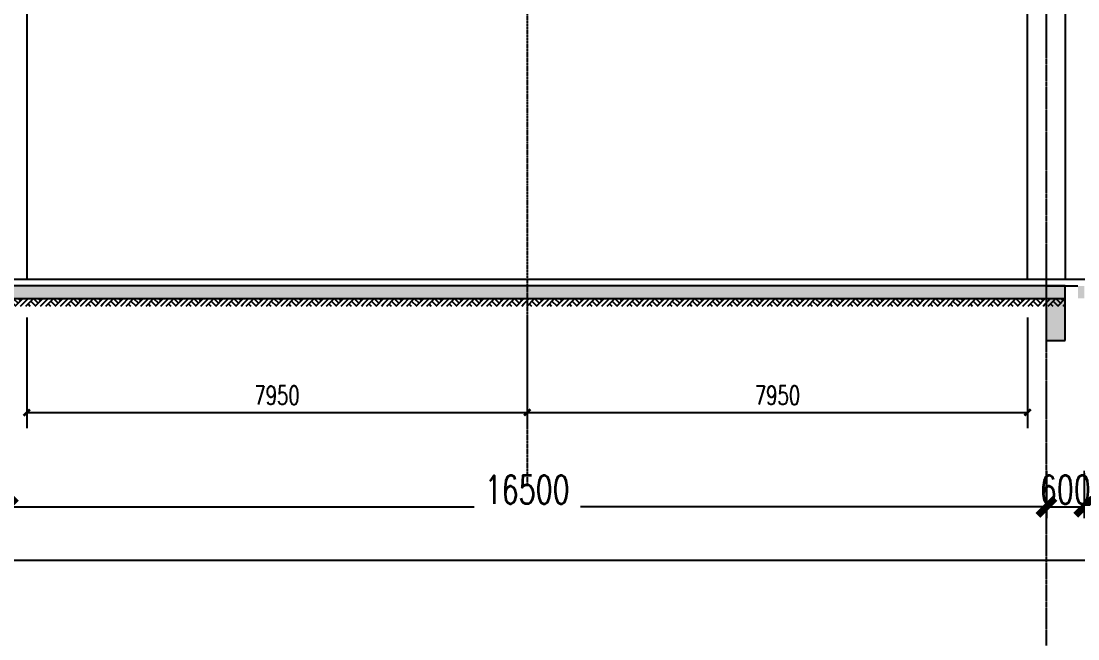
# Model space of a CAD drawing. Extents: x 220580 to 2027826, y -309201 to 71987.
# Drawn here: x 372158 to 388947, y -229739 to -219921 of the extents above; entities that cross this region are included whole.
import ezdxf

# ---------------------------------------------------------------- set-up
doc = ezdxf.new("R2010")
doc.units = 0
for name, pattern in [('__DASH', [0.35, 0.25, -0.1]), ('CENTER', [2, 1.25, -0.25, 0.25, -0.25]), ('DOTE', [2.42, 2, -0.2, 0.02, -0.2])]:
    doc.linetypes.add(name, pattern=pattern)
for name, color, linetype in [('20剖面图$0$PUB_HATCH', 8, 'Continuous'), ('A-AXIS-DOTE', 14, 'DOTE'), ('A-AXIS-DP', 126, 'Continuous'), ('A-HATCH-1', 252, 'Continuous'), ('A-LIN-V', 9, 'Continuous'), ('A-SFCE', 30, 'Continuous'), ('AS-COLN', 6, 'Continuous'), ('COLUMN', 4, 'Continuous'), ('DIM', 173, 'Continuous'), ('DOTE', 1, 'CENTER'), ('PUB_HATCH', 8, 'Continuous'), ('建-尺寸', 3, 'Continuous')]:
    doc.layers.add(name, color=color, linetype=linetype)
doc.styles.add('A-DIM_T3', font='SIMPLEX', dxfattribs={"width": 0.705882, "bigfont": 'GBCBIG'})
doc.styles.add('DHTEXT-1', font='ROMANS.shx', dxfattribs={"width": 0.7, "bigfont": 'CHINESE.shx'})
doc.dimstyles.new('A-DIM&&100', dxfattribs={"dimtxt": 297.5, "dimasz": 100, "dimexe": 250, "dimexo": 300, "dimgap": 126.25, "dimtad": 1, "dimdec": 0, "dimzin": 0, "dimdsep": 46, "dimtxsty": 'A-DIM_T3', "dimblk": 'ARCHTICK', "dimcen": 0.09, "dimclrt": 7, "dimazin": 2, "dimtfac": 1, "dimtdec": 0, "dimtix": 1, "dimtmove": 2, "dimatfit": 3, "dimfxl": 0, "dimtolj": 1, "dimtzin": 0, "dimarcsym": 0})
doc.dimstyles.new('ZN180', dxfattribs={"dimscale": 180, "dimtxt": 2.5, "dimasz": 1.5, "dimexe": 1, "dimexo": 2, "dimgap": 0.9, "dimtad": 1, "dimdec": 0, "dimdsep": 46, "dimtxsty": 'DHTEXT-1', "dimblk": 'ARCHTICK', "dimcen": 2.5, "dimclrd": 173, "dimclre": 173, "dimclrt": 7, "dimazin": 2, "dimtfac": 1, "dimtdec": 0, "dimtix": 1, "dimtmove": 2, "dimatfit": 3, "dimfxl": 0, "dimarcsym": 0})

# ---------------------------------------------------------------- blocks, each defined once
blk = doc.blocks.new('G$C845E5159')
at = {"layer": 'COLUMN'}
for points in [[(300, 700), (300, -11000), (-300, -11000), (-300, 700), (300, 700)], [(16800, 700), (16800, -11000), (16200, -11000), (16200, 700), (16800, 700)]]:
    blk.add_lwpolyline(points, dxfattribs=at)
blk = doc.blocks.new('_ArchTick')
at = {"color": 0, "linetype": 'ByBlock', "const_width": 0.4}
blk.add_lwpolyline([(-0.5, -0.5), (0.5, 0.5)], dxfattribs=at)
blk = doc.blocks.new('*D1005')
at = {"layer": 'Defpoints', "color": 0, "transparency": 16777216}
for p in [(-1570355, 567332), (-1562405, 567332), (-1562405, 565520)]:
    blk.add_point(p, dxfattribs=at)
at = {"layer": '建-尺寸', "color": 0, "lineweight": -2, "transparency": 16777216}
for p, q in [((-1570355, 567032), (-1570355, 565270)), ((-1562405, 567032), (-1562405, 565270)), ((-1570355, 565520), (-1562405, 565520))]:
    blk.add_line(p, q, dxfattribs=at)
at = {"layer": '建-尺寸', "color": 0, "lineweight": -2, "transparency": 16777216, "xscale": 100, "yscale": 100, "zscale": 100, "rotation": 180}
blk.add_blockref('_ArchTick', (-1570355, 565520), dxfattribs=at)
at = {"layer": '建-尺寸', "color": 0, "lineweight": -2, "transparency": 16777216, "xscale": 100, "yscale": 100, "zscale": 100}
blk.add_blockref('_ArchTick', (-1562405, 565520), dxfattribs=at)
at = {"layer": '建-尺寸', "color": 7, "transparency": 16777216, "insert": (-1566380, 565795), "char_height": 297.5, "attachment_point": 5, "style": 'A-DIM_T3'}
blk.add_mtext('\\A1;7950', dxfattribs=at)
blk = doc.blocks.new('*D1004')
at = {"layer": 'Defpoints', "color": 0, "transparency": 16777216}
for p in [(1562305, 567332), (1570255, 567332), (1570255, 565520)]:
    blk.add_point(p, dxfattribs=at)
at = {"layer": '建-尺寸', "color": 0, "lineweight": -2, "transparency": 16777216}
for p, q in [((1562305, 567032), (1562305, 565270)), ((1570255, 567032), (1570255, 565270)), ((1562305, 565520), (1570255, 565520))]:
    blk.add_line(p, q, dxfattribs=at)
at = {"layer": '建-尺寸', "color": 0, "lineweight": -2, "transparency": 16777216, "xscale": 100, "yscale": 100, "zscale": 100, "rotation": 180}
blk.add_blockref('_ArchTick', (1562305, 565520), dxfattribs=at)
at = {"layer": '建-尺寸', "color": 0, "lineweight": -2, "transparency": 16777216, "xscale": 100, "yscale": 100, "zscale": 100}
blk.add_blockref('_ArchTick', (1570255, 565520), dxfattribs=at)
at = {"layer": '建-尺寸', "color": 7, "transparency": 16777216, "insert": (1566280, 565795), "char_height": 297.5, "attachment_point": 5, "style": 'A-DIM_T3'}
blk.add_mtext('\\A1;7950', dxfattribs=at)
blk = doc.blocks.new('$LinePat$素土夯实')
at = {"color": 0}
for p, q in [((0, -210), (210, 0)), ((120, -300), (420, 0)), ((420, 0), (608, -188)), ((495, -300), (795, 0)), ((615, 0), (705, -90)), ((210, -210), (300, -300)), ((315, -105), (502, -293)), ((705, -300), (795, -210))]:
    blk.add_line(p, q, dxfattribs=at)
blk = doc.blocks.new('*D1082')
at = {"layer": 'Defpoints', "color": 0, "ltscale": 1800, "transparency": 16777216}
for p in [(0, -2682), (125100, -2682), (125100, -4462)]:
    blk.add_point(p, dxfattribs=at)
at = {"layer": 'DIM', "color": 173, "linetype": 'ByBlock', "lineweight": -2, "ltscale": 1800, "transparency": 16777216}
for p, q in [((0, -3042), (0, -4642)), ((125100, -3042), (125100, -4642)), ((0, -4462), (61655, -4462)), ((125100, -4462), (63644, -4462))]:
    blk.add_line(p, q, dxfattribs=at)
at = {"layer": 'DIM', "color": 173, "lineweight": -2, "ltscale": 1800, "transparency": 16777216, "xscale": 270, "yscale": 270, "zscale": 270, "rotation": 180}
blk.add_blockref('_ArchTick', (0, -4462), dxfattribs=at)
at = {"layer": 'DIM', "color": 173, "lineweight": -2, "ltscale": 1800, "transparency": 16777216, "xscale": 270, "yscale": 270, "zscale": 270}
blk.add_blockref('_ArchTick', (125100, -4462), dxfattribs=at)
at = {"layer": 'DIM', "color": 7, "ltscale": 1800, "transparency": 16777216, "insert": (62650, -4187), "char_height": 450, "attachment_point": 5, "style": 'DHTEXT-1'}
blk.add_mtext('125100', dxfattribs=at)
blk = doc.blocks.new('*D1093')
at = {"layer": 'Defpoints', "color": 0, "ltscale": 1800, "transparency": 16777216}
for p in [(93000, -2682), (109500, -2682), (109500, -3612)]:
    blk.add_point(p, dxfattribs=at)
at = {"layer": 'DIM', "color": 173, "linetype": 'ByBlock', "lineweight": -2, "ltscale": 1800, "transparency": 16777216}
for p, q in [((93000, -3042), (93000, -3792)), ((109500, -3042), (109500, -3792)), ((93000, -3612), (100406, -3612)), ((109500, -3612), (102095, -3612))]:
    blk.add_line(p, q, dxfattribs=at)
at = {"layer": 'DIM', "color": 173, "lineweight": -2, "ltscale": 1800, "transparency": 16777216, "xscale": 270, "yscale": 270, "zscale": 270, "rotation": 180}
blk.add_blockref('_ArchTick', (93000, -3612), dxfattribs=at)
at = {"layer": 'DIM', "color": 173, "lineweight": -2, "ltscale": 1800, "transparency": 16777216, "xscale": 270, "yscale": 270, "zscale": 270}
blk.add_blockref('_ArchTick', (109500, -3612), dxfattribs=at)
at = {"layer": 'DIM', "color": 7, "ltscale": 1800, "transparency": 16777216, "insert": (101250, -3337), "char_height": 450, "attachment_point": 5, "style": 'DHTEXT-1'}
blk.add_mtext('16500', dxfattribs=at)
blk = doc.blocks.new('*D1094')
at = {"layer": 'Defpoints', "color": 0, "ltscale": 1800, "transparency": 16777216}
for p in [(109500, -2682), (110100, -2682), (110100, -3612)]:
    blk.add_point(p, dxfattribs=at)
at = {"layer": 'DIM', "color": 173, "linetype": 'ByBlock', "lineweight": -2, "ltscale": 1800, "transparency": 16777216}
for p, q in [((109500, -3042), (109500, -3792)), ((110100, -3042), (110100, -3792)), ((109500, -3612), (110100, -3612))]:
    blk.add_line(p, q, dxfattribs=at)
at = {"layer": 'DIM', "color": 173, "lineweight": -2, "ltscale": 1800, "transparency": 16777216, "xscale": 270, "yscale": 270, "zscale": 270, "rotation": 180}
blk.add_blockref('_ArchTick', (109500, -3612), dxfattribs=at)
at = {"layer": 'DIM', "color": 173, "lineweight": -2, "ltscale": 1800, "transparency": 16777216, "xscale": 270, "yscale": 270, "zscale": 270}
blk.add_blockref('_ArchTick', (110100, -3612), dxfattribs=at)
at = {"layer": 'DIM', "color": 7, "ltscale": 1800, "transparency": 16777216, "insert": (109800, -3337), "char_height": 450, "attachment_point": 5, "style": 'DHTEXT-1'}
blk.add_mtext('600', dxfattribs=at)
blk = doc.blocks.new('*D1095')
at = {"layer": 'Defpoints', "color": 0, "ltscale": 1800, "transparency": 16777216}
for p in [(110100, -2682), (114600, -2682), (114600, -3612)]:
    blk.add_point(p, dxfattribs=at)
at = {"layer": 'DIM', "color": 173, "linetype": 'ByBlock', "lineweight": -2, "ltscale": 1800, "transparency": 16777216}
for p, q in [((110100, -3042), (110100, -3792)), ((114600, -3042), (114600, -3792)), ((110100, -3612), (111633, -3612)), ((114600, -3612), (113067, -3612))]:
    blk.add_line(p, q, dxfattribs=at)
at = {"layer": 'DIM', "color": 173, "lineweight": -2, "ltscale": 1800, "transparency": 16777216, "xscale": 270, "yscale": 270, "zscale": 270, "rotation": 180}
blk.add_blockref('_ArchTick', (110100, -3612), dxfattribs=at)
at = {"layer": 'DIM', "color": 173, "lineweight": -2, "ltscale": 1800, "transparency": 16777216, "xscale": 270, "yscale": 270, "zscale": 270}
blk.add_blockref('_ArchTick', (114600, -3612), dxfattribs=at)
at = {"layer": 'DIM', "color": 7, "ltscale": 1800, "transparency": 16777216, "insert": (112350, -3337), "char_height": 450, "attachment_point": 5, "style": 'DHTEXT-1'}
blk.add_mtext('4500', dxfattribs=at)
blk = doc.blocks.new('b234swerwr')
at = {"layer": 'A-AXIS-DOTE', "color": 4}
blk.add_line((-1570355.4, 578015), (-1570355.4, 564377.5), dxfattribs=at)
at = {"layer": '建-尺寸', "color": 4}
dim = blk.add_aligned_dim(p1=(-1570355.4, 567332.5), p2=(-1562405.4, 567332.5), distance=-1812.5, dimstyle='A-DIM&&100', dxfattribs=at)
dim.commit()
dim.dimension.update_dxf_attribs({"geometry": '*D1005', "text_midpoint": (-1566380.4, 565795)})
blk = doc.blocks.new('b234swerwr-M')
at = {"layer": 'A-AXIS-DOTE', "color": 4}
blk.add_line((1570255.4, 578015), (1570255.4, 564377.5), dxfattribs=at)
at = {"layer": '建-尺寸', "color": 4}
dim = blk.add_aligned_dim(p1=(1562305.4, 567332.5), p2=(1570255.4, 567332.5), distance=-1812.5, dimstyle='A-DIM&&100', dxfattribs=at)
dim.commit()
dim.dimension.update_dxf_attribs({"geometry": '*D1004', "text_midpoint": (1566280.4, 565795)})
blk = doc.blocks.new('20250821141233')
at = {"layer": 'A-AXIS-DOTE', "linetype": '__DASH', "ltscale": 2}
blk.add_line((131047.7, 0), (-5335.3, 0), dxfattribs=at)
at = {"layer": 'DOTE', "ltscale": 180}
blk.add_line((109500, -5813.6), (109500, 18238.3), dxfattribs=at)
at = {"layer": 'DIM', "ltscale": 1800}
for base, p1, p2, picture, middle in [((125100, -4461.8), (0, -2682.5), (125100, -2682.5), '*D1082', (62650, -4186.8)), ((109500, -3611.8), (93000, -2682.5), (109500, -2682.5), '*D1093', (101250, -3336.8)), ((110100, -3611.8), (109500, -2682.5), (110100, -2682.5), '*D1094', (109800, -3336.8)), ((114600, -3611.8), (110100, -2682.5), (114600, -2682.5), '*D1095', (112350, -3336.8))]:
    dim = blk.add_linear_dim(base=base, p1=p1, p2=p2, angle=0, dimstyle='ZN180', dxfattribs=at)
    dim.commit()
    dim.dimension.update_dxf_attribs({"geometry": picture, "text_midpoint": middle, "dimtype": 129})

msp = doc.modelspace()

# ---------------------------------------------------------------- hatches: boundary and pattern name
at = {"layer": '20剖面图$0$PUB_HATCH'}
h = msp.add_hatch(dxfattribs=at)
h.set_pattern_fill('钢筋混凝土', color=256, scale=30, style=0)
h.set_pattern_definition([(45, (0, 0), (-53.033009, 53.033009), []), (50, (0, 0), (215.178055, -18.82564), [22.5, -247.5]), (355, (0, 0), (-41.6254, 225.65764), [18, -198]), (100.4514, (17.93, -1.57), (173.55281, 206.83186), [19.12206, -210.34263]), (46.1842, (0, 60), (320.17231, -49.6557), [33.75, -371.25]), (96.6356, (26.68, 55.86), (280.39881, 292.23536), [28.68309, -315.5139]), (351.1842, (0, 60), (280.39858, 292.23558), [27, -297]), (21, (30, 45), (179.072116, -120.78567), [22.5, -247.5]), (326, (30, 45), (72.9946, 217.54501), [18, -198]), (71.4514, (44.92, 34.93), (252.06679, 96.75915), [19.12206, -210.34263]), (37.5, (0, 0), (3.647957, 99.868156), [0, -195.6, 0, -201, 0, -198.75]), (7.5, (0, 0), (78.92086, 118.323514), [0, -114.6, 0, -191.1, 0, -75.75]), (327.5, (-66.9, 0), (160.146731, -6.766462), [0, -75, 0, -234, 0, -310.5]), (317.5, (-96.9, 0), (174.95585, 30.031495), [0, -97.5, 0, -155.4, 0, -220.5])])
h.paths.add_polyline_path([(388448.2, -224329), (388448.2, -224129), (278848.2, -224129), (278848.2, -224329)])
h.paths.add_polyline_path([(389048.2, -224329), (389048.2, -224129), (388948.2, -224129), (388948.2, -224329)])
at = {"layer": 'PUB_HATCH'}
msp.add_hatch(color=256, dxfattribs=at).paths.add_polyline_path([(388748.2, -224996.4), (388748.2, -224129), (388448.2, -224129), (388448.2, -224996.4)])

# ---------------------------------------------------------------- linework, layer by layer
at = {"layer": 'A-AXIS-DOTE'}
msp.add_line((388448.2, -229842.5), (388448.2, -205790.6), dxfattribs=at)
at = {"layer": 'A-SFCE'}
for p, q in [((388948.2, -224029), (355748.2, -224029)), ((388598.2, -224129), (388948.2, -224129))]:
    msp.add_line(p, q, dxfattribs=at)
at = {"layer": 'AS-COLN'}
for p, q in [((388448.2, -224996.4), (388448.2, -224129)), ((388448.2, -224129), (388748.2, -224129)), ((388748.2, -224996.4), (388748.2, -224129)), ((388448.2, -224996.4), (388748.2, -224996.4))]:
    msp.add_line(p, q, dxfattribs=at)
for points in [[(388748.2, -224129), (278848.2, -224129)], [(279099.2, -224329), (388748.2, -224329)]]:
    msp.add_lwpolyline(points, dxfattribs=at)

# ---------------------------------------------------------------- block references
at = {"layer": 'A-AXIS-DP', "ltscale": 2800}
msp.add_blockref('20250821141233', (278948.2, -224029), dxfattribs=at)
at = {"layer": 'A-HATCH-1', "xscale": 0.4006927353938229, "yscale": 0.4, "zscale": 0.4}
for p in [(371865, -224329), (372183.6, -224329), (372502.1, -224329), (372820.7, -224329), (373139.2, -224329), (373457.8, -224329), (373776.3, -224329), (374094.9, -224329), (374413.4, -224329), (374732, -224329), (375050.5, -224329), (375369.1, -224329), (375687.6, -224329), (376006.2, -224329), (376324.7, -224329), (376643.3, -224329), (376961.8, -224329), (377280.4, -224329), (377598.9, -224329), (377917.5, -224329), (378236, -224329), (378554.6, -224329), (378873.1, -224329), (379191.7, -224329), (379510.2, -224329), (379828.8, -224329), (380147.3, -224329), (380465.9, -224329), (380784.4, -224329), (381103, -224329), (381421.5, -224329), (381740.1, -224329), (382058.6, -224329), (382377.2, -224329), (382695.7, -224329), (383014.3, -224329), (383332.8, -224329), (383651.4, -224329), (383969.9, -224329), (384288.5, -224329), (384607, -224329), (384925.6, -224329), (385244.1, -224329), (385562.7, -224329), (385881.2, -224329), (386199.8, -224329), (386518.3, -224329), (386836.9, -224329), (387155.4, -224329), (387474, -224329), (387792.5, -224329), (388111.1, -224329), (388429.6, -224329)]:
    msp.add_blockref('$LinePat$素土夯实', p, dxfattribs=at)
at = {"layer": 'A-LIN-V'}
for name, p in [('G$C845E5159', (355448.2, -213029)), ('G$C845E5159', (371948.2, -213029)), ('b234swerwr-M', (-1190057.2, -791661.5)), ('b234swerwr', (1950553.6, -791661.5))]:
    msp.add_blockref(name, p, dxfattribs=at)

doc.saveas('drawing.dxf')
